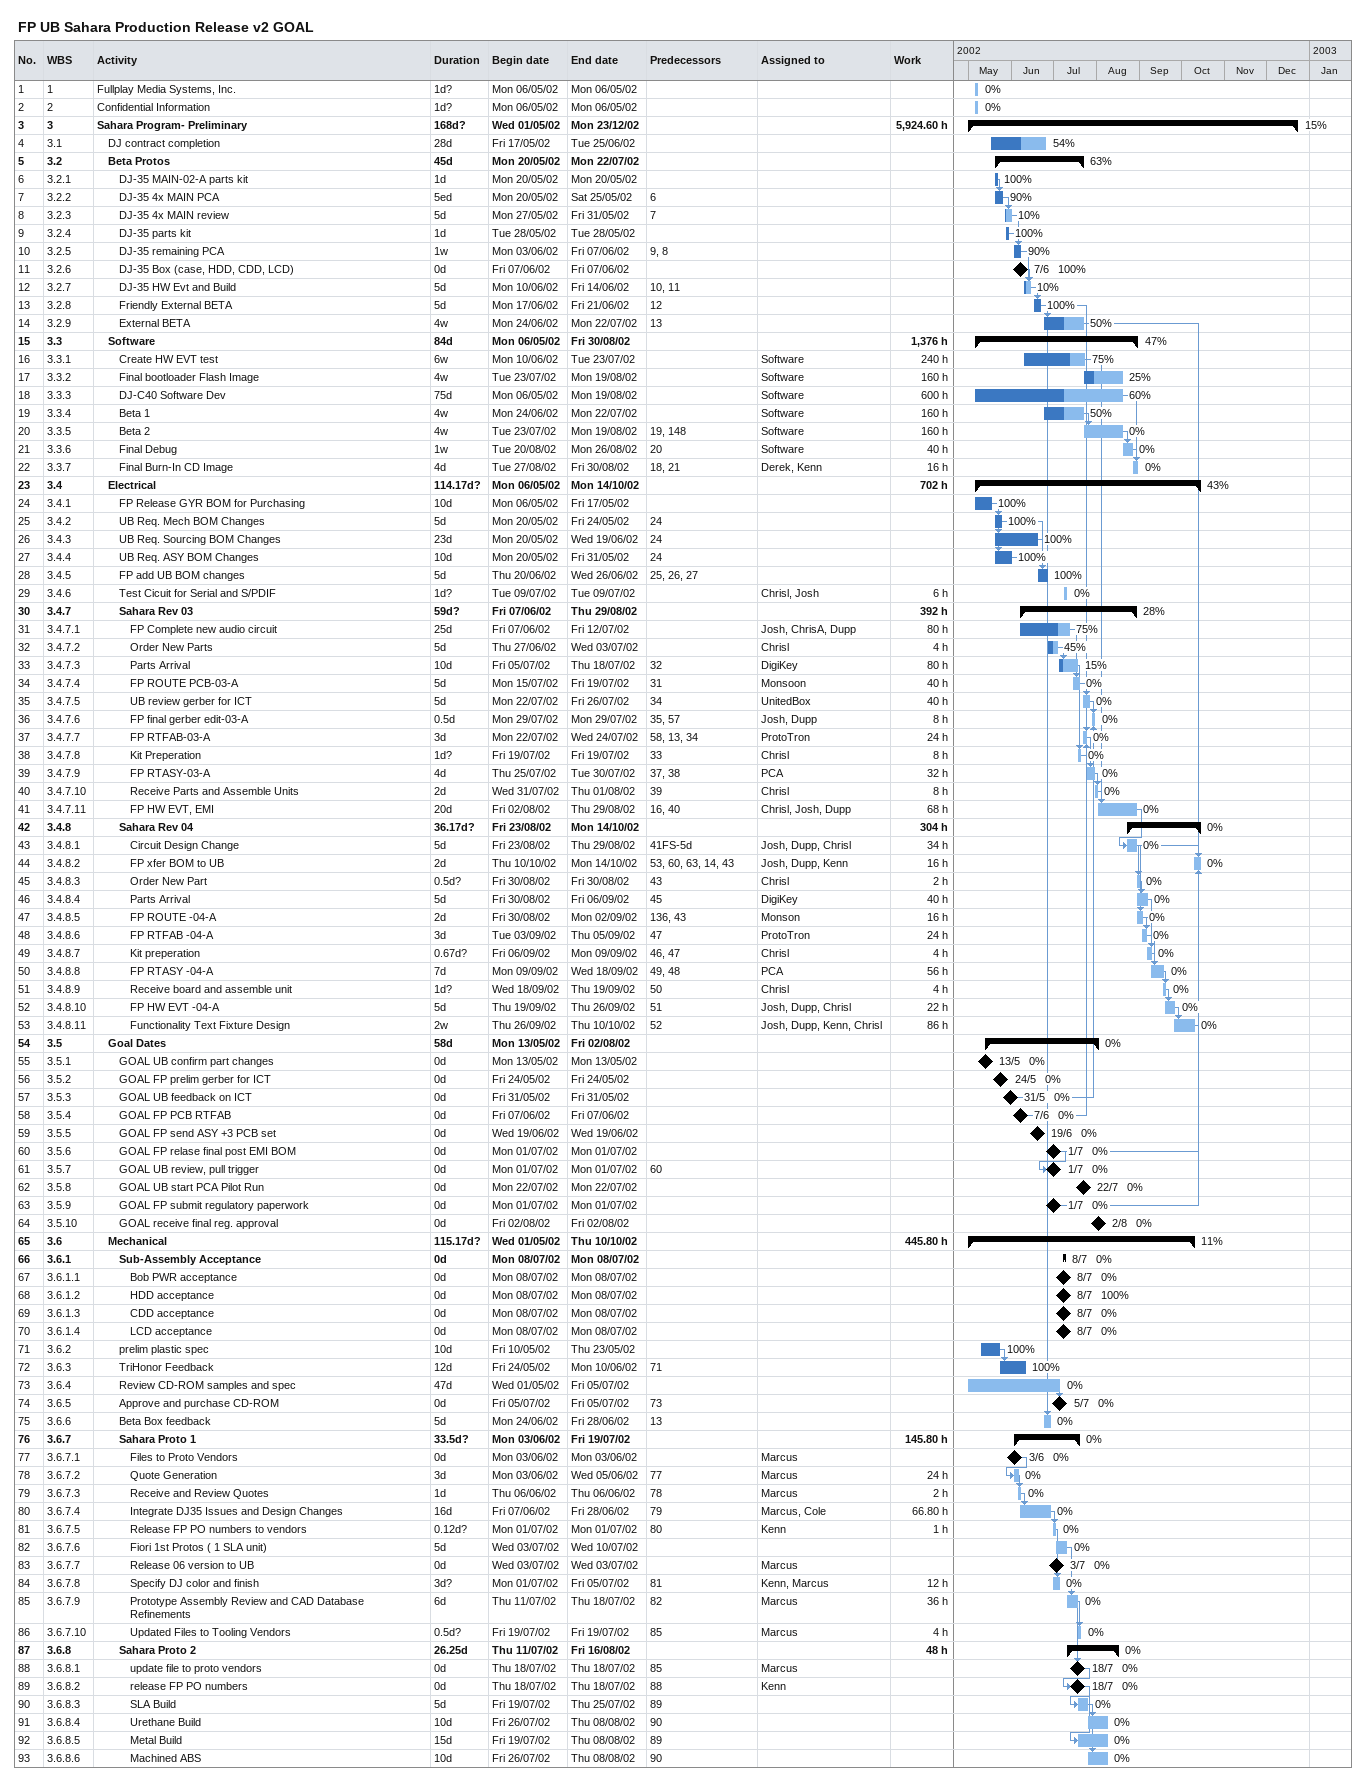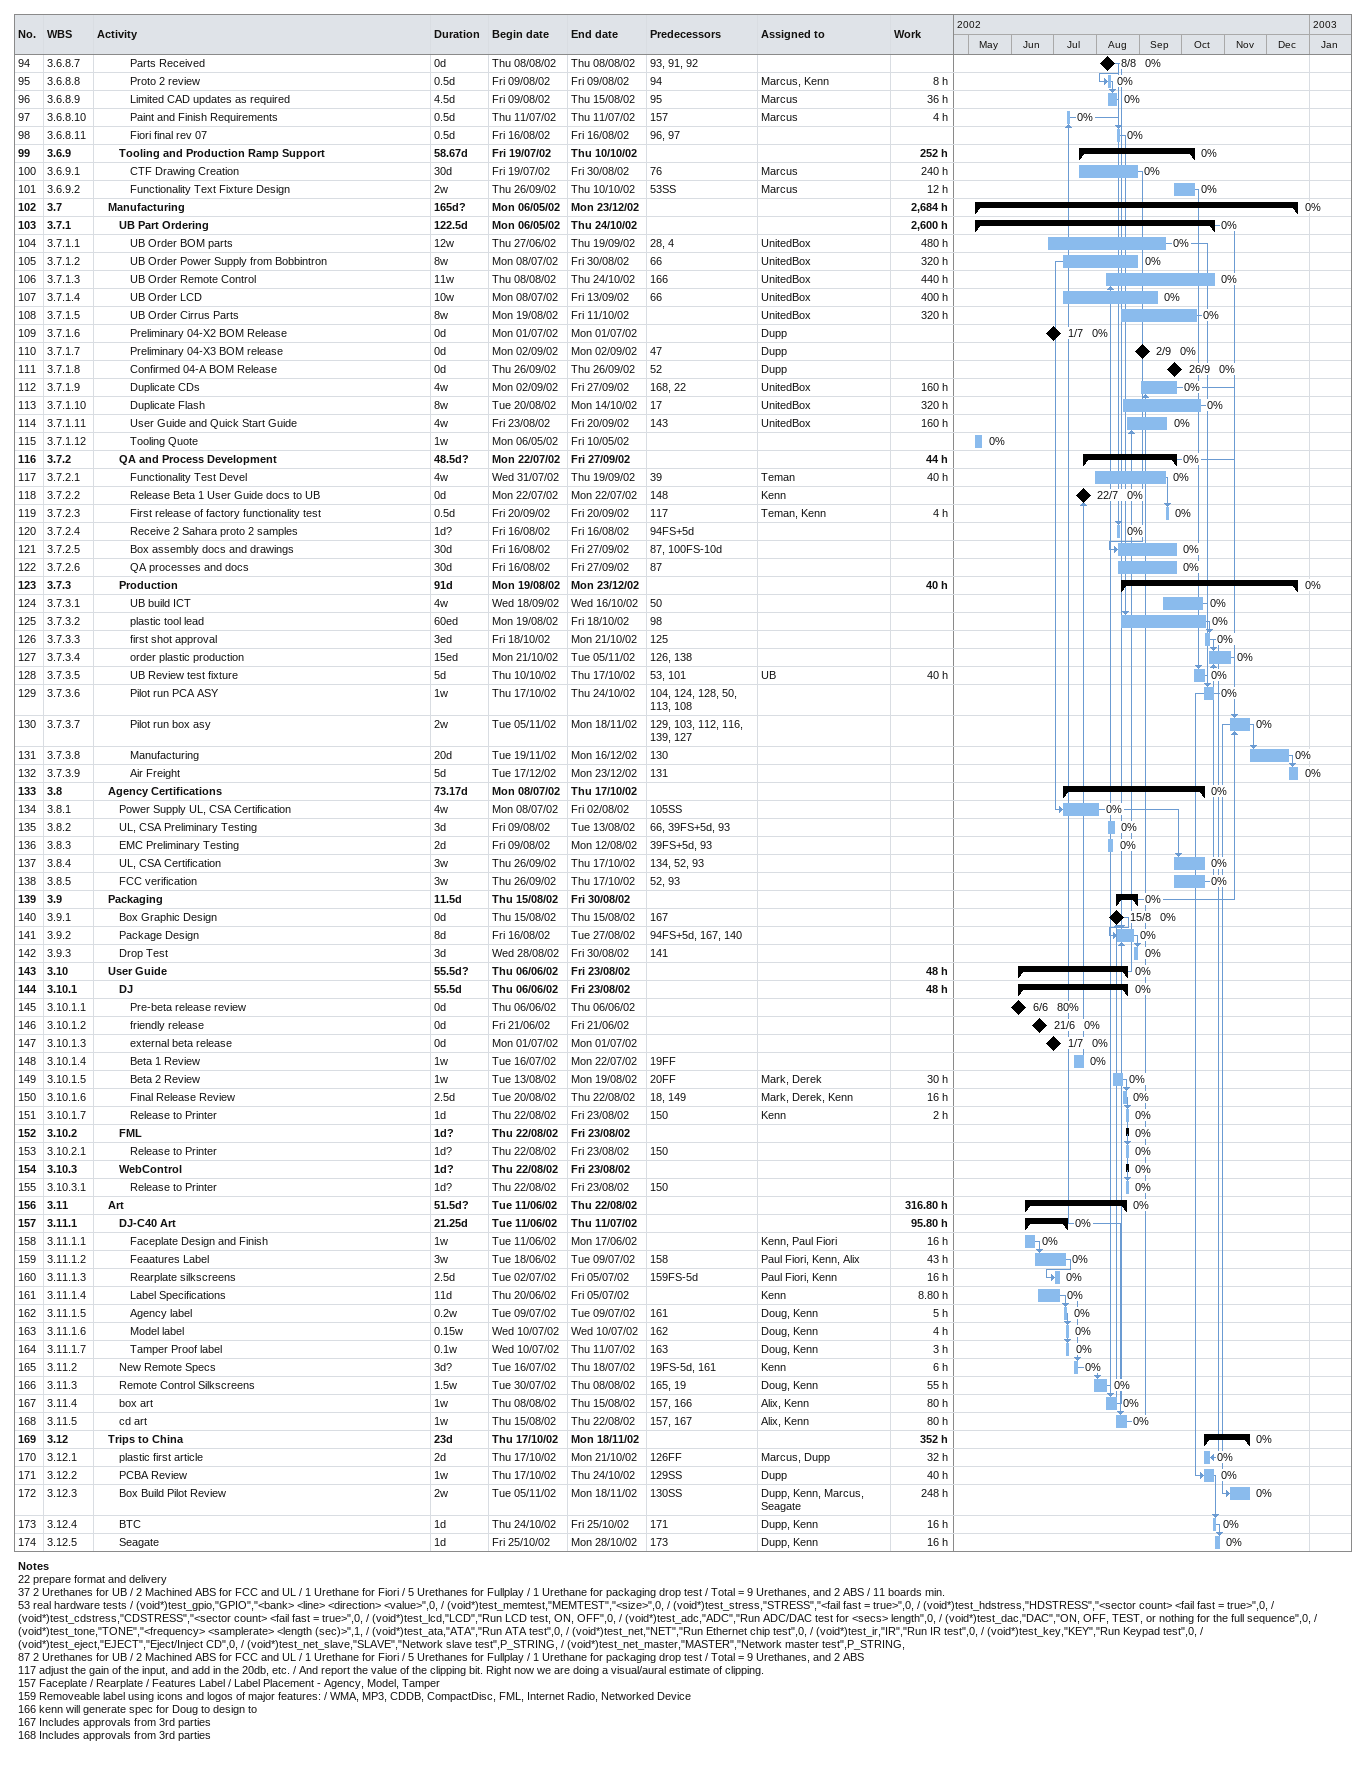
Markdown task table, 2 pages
FP UB Sahara Production Release v2 GOAL

| ID | WBS | Task | Duration | Start | Finish | Predecessors | Resources | % complete | Work (h) |
|---|---|---|---|---|---|---|---|---|---|
| 1 | 1 | Fullplay Media Systems, Inc. | 1d? | 2002-05-06 | 2002-05-06 |  |  | 0 |  |
| 2 | 2 | Confidential Information | 1d? | 2002-05-06 | 2002-05-06 |  |  | 0 |  |
| 3 | 3 | **Sahara Program- Preliminary** | 168d? | 2002-05-01 | 2002-12-23 |  |  | 15 | 5924.60 |
| 4 | 3.1 | DJ contract completion | 28d | 2002-05-17 | 2002-06-25 |  |  | 54 |  |
| 5 | 3.2 | **Beta Protos** | 45d | 2002-05-20 | 2002-07-22 |  |  | 63 |  |
| 6 | 3.2.1 | DJ-35 MAIN-02-A parts kit | 1d | 2002-05-20 | 2002-05-20 |  |  | 100 |  |
| 7 | 3.2.2 | DJ-35 4x MAIN PCA | 5ed | 2002-05-20 | 2002-05-25 | 6 |  | 90 |  |
| 8 | 3.2.3 | DJ-35 4x MAIN review | 5d | 2002-05-27 | 2002-05-31 | 7 |  | 10 |  |
| 9 | 3.2.4 | DJ-35 parts kit | 1d | 2002-05-28 | 2002-05-28 |  |  | 100 |  |
| 10 | 3.2.5 | DJ-35 remaining PCA | 1w | 2002-06-03 | 2002-06-07 | 9, 8 |  | 90 |  |
| 11 | 3.2.6 | DJ-35 Box (case, HDD, CDD, LCD) | 0d | 2002-06-07 | 2002-06-07 |  |  | 100 |  |
| 12 | 3.2.7 | DJ-35 HW Evt and Build | 5d | 2002-06-10 | 2002-06-14 | 10, 11 |  | 10 |  |
| 13 | 3.2.8 | Friendly External BETA | 5d | 2002-06-17 | 2002-06-21 | 12 |  | 100 |  |
| 14 | 3.2.9 | External BETA | 4w | 2002-06-24 | 2002-07-22 | 13 |  | 50 |  |
| 15 | 3.3 | **Software** | 84d | 2002-05-06 | 2002-08-30 |  |  | 47 | 1376 |
| 16 | 3.3.1 | Create HW EVT test | 6w | 2002-06-10 | 2002-07-23 |  | Software | 75 | 240 |
| 17 | 3.3.2 | Final bootloader Flash Image | 4w | 2002-07-23 | 2002-08-19 |  | Software | 25 | 160 |
| 18 | 3.3.3 | DJ-C40 Software Dev | 75d | 2002-05-06 | 2002-08-19 |  | Software | 60 | 600 |
| 19 | 3.3.4 | Beta 1 | 4w | 2002-06-24 | 2002-07-22 |  | Software | 50 | 160 |
| 20 | 3.3.5 | Beta 2 | 4w | 2002-07-23 | 2002-08-19 | 19, 148 | Software | 0 | 160 |
| 21 | 3.3.6 | Final Debug | 1w | 2002-08-20 | 2002-08-26 | 20 | Software | 0 | 40 |
| 22 | 3.3.7 | Final Burn-In CD Image | 4d | 2002-08-27 | 2002-08-30 | 18, 21 | Derek, Kenn | 0 | 16 |
| 23 | 3.4 | **Electrical** | 114.17d? | 2002-05-06 | 2002-10-14 |  |  | 43 | 702 |
| 24 | 3.4.1 | FP Release GYR BOM for Purchasing | 10d | 2002-05-06 | 2002-05-17 |  |  | 100 |  |
| 25 | 3.4.2 | UB Req. Mech BOM Changes | 5d | 2002-05-20 | 2002-05-24 | 24 |  | 100 |  |
| 26 | 3.4.3 | UB Req. Sourcing BOM Changes | 23d | 2002-05-20 | 2002-06-19 | 24 |  | 100 |  |
| 27 | 3.4.4 | UB Req. ASY BOM Changes | 10d | 2002-05-20 | 2002-05-31 | 24 |  | 100 |  |
| 28 | 3.4.5 | FP add UB BOM changes | 5d | 2002-06-20 | 2002-06-26 | 25, 26, 27 |  | 100 |  |
| 29 | 3.4.6 | Test Cicuit for Serial and S/PDIF | 1d? | 2002-07-09 | 2002-07-09 |  | Chrisl, Josh | 0 | 6 |
| 30 | 3.4.7 | **Sahara Rev 03** | 59d? | 2002-06-07 | 2002-08-29 |  |  | 28 | 392 |
| 31 | 3.4.7.1 | FP Complete new audio circuit | 25d | 2002-06-07 | 2002-07-12 |  | Josh, ChrisA, Dupp | 75 | 80 |
| 32 | 3.4.7.2 | Order New Parts | 5d | 2002-06-27 | 2002-07-03 |  | Chrisl | 45 | 4 |
| 33 | 3.4.7.3 | Parts Arrival | 10d | 2002-07-05 | 2002-07-18 | 32 | DigiKey | 15 | 80 |
| 34 | 3.4.7.4 | FP ROUTE PCB-03-A | 5d | 2002-07-15 | 2002-07-19 | 31 | Monsoon | 0 | 40 |
| 35 | 3.4.7.5 | UB review gerber for ICT | 5d | 2002-07-22 | 2002-07-26 | 34 | UnitedBox | 0 | 40 |
| 36 | 3.4.7.6 | FP final gerber edit-03-A | 0.5d | 2002-07-29 | 2002-07-29 | 35, 57 | Josh, Dupp | 0 | 8 |
| 37 | 3.4.7.7 | FP RTFAB-03-A | 3d | 2002-07-22 | 2002-07-24 | 58, 13, 34 | ProtoTron | 0 | 24 |
| 38 | 3.4.7.8 | Kit Preperation | 1d? | 2002-07-19 | 2002-07-19 | 33 | Chrisl | 0 | 8 |
| 39 | 3.4.7.9 | FP RTASY-03-A | 4d | 2002-07-25 | 2002-07-30 | 37, 38 | PCA | 0 | 32 |
| 40 | 3.4.7.10 | Receive Parts and Assemble Units | 2d | 2002-07-31 | 2002-08-01 | 39 | Chrisl | 0 | 8 |
| 41 | 3.4.7.11 | FP HW EVT, EMI | 20d | 2002-08-02 | 2002-08-29 | 16, 40 | Chrisl, Josh, Dupp | 0 | 68 |
| 42 | 3.4.8 | **Sahara Rev 04** | 36.17d? | 2002-08-23 | 2002-10-14 |  |  | 0 | 304 |
| 43 | 3.4.8.1 | Circuit Design Change | 5d | 2002-08-23 | 2002-08-29 | 41FS-5d | Josh, Dupp, Chrisl | 0 | 34 |
| 44 | 3.4.8.2 | FP xfer BOM to UB | 2d | 2002-10-10 | 2002-10-14 | 53, 60, 63, 14, 43 | Josh, Dupp, Kenn | 0 | 16 |
| 45 | 3.4.8.3 | Order New Part | 0.5d? | 2002-08-30 | 2002-08-30 | 43 | Chrisl | 0 | 2 |
| 46 | 3.4.8.4 | Parts Arrival | 5d | 2002-08-30 | 2002-09-06 | 45 | DigiKey | 0 | 40 |
| 47 | 3.4.8.5 | FP ROUTE -04-A | 2d | 2002-08-30 | 2002-09-02 | 136, 43 | Monson | 0 | 16 |
| 48 | 3.4.8.6 | FP RTFAB -04-A | 3d | 2002-09-03 | 2002-09-05 | 47 | ProtoTron | 0 | 24 |
| 49 | 3.4.8.7 | Kit preperation | 0.67d? | 2002-09-06 | 2002-09-09 | 46, 47 | Chrisl | 0 | 4 |
| 50 | 3.4.8.8 | FP RTASY -04-A | 7d | 2002-09-09 | 2002-09-18 | 49, 48 | PCA | 0 | 56 |
| 51 | 3.4.8.9 | Receive board and assemble unit | 1d? | 2002-09-18 | 2002-09-19 | 50 | Chrisl | 0 | 4 |
| 52 | 3.4.8.10 | FP HW EVT -04-A | 5d | 2002-09-19 | 2002-09-26 | 51 | Josh, Dupp, Chrisl | 0 | 22 |
| 53 | 3.4.8.11 | Functionality Text Fixture Design | 2w | 2002-09-26 | 2002-10-10 | 52 | Josh, Dupp, Kenn, Chrisl | 0 | 86 |
| 54 | 3.5 | **Goal Dates** | 58d | 2002-05-13 | 2002-08-02 |  |  | 0 |  |
| 55 | 3.5.1 | GOAL UB confirm part changes | 0d | 2002-05-13 | 2002-05-13 |  |  | 0 |  |
| 56 | 3.5.2 | GOAL FP prelim gerber for ICT | 0d | 2002-05-24 | 2002-05-24 |  |  | 0 |  |
| 57 | 3.5.3 | GOAL UB feedback on ICT | 0d | 2002-05-31 | 2002-05-31 |  |  | 0 |  |
| 58 | 3.5.4 | GOAL FP PCB RTFAB | 0d | 2002-06-07 | 2002-06-07 |  |  | 0 |  |
| 59 | 3.5.5 | GOAL FP send ASY +3 PCB set | 0d | 2002-06-19 | 2002-06-19 |  |  | 0 |  |
| 60 | 3.5.6 | GOAL FP relase final post EMI BOM | 0d | 2002-07-01 | 2002-07-01 |  |  | 0 |  |
| 61 | 3.5.7 | GOAL UB review, pull trigger | 0d | 2002-07-01 | 2002-07-01 | 60 |  | 0 |  |
| 62 | 3.5.8 | GOAL UB start PCA Pilot Run | 0d | 2002-07-22 | 2002-07-22 |  |  | 0 |  |
| 63 | 3.5.9 | GOAL FP submit regulatory paperwork | 0d | 2002-07-01 | 2002-07-01 |  |  | 0 |  |
| 64 | 3.5.10 | GOAL receive final reg. approval | 0d | 2002-08-02 | 2002-08-02 |  |  | 0 |  |
| 65 | 3.6 | **Mechanical** | 115.17d? | 2002-05-01 | 2002-10-10 |  |  | 11 | 445.80 |
| 66 | 3.6.1 | **Sub-Assembly Acceptance** | 0d | 2002-07-08 | 2002-07-08 |  |  | 0 |  |
| 67 | 3.6.1.1 | Bob PWR acceptance | 0d | 2002-07-08 | 2002-07-08 |  |  | 0 |  |
| 68 | 3.6.1.2 | HDD acceptance | 0d | 2002-07-08 | 2002-07-08 |  |  | 100 |  |
| 69 | 3.6.1.3 | CDD acceptance | 0d | 2002-07-08 | 2002-07-08 |  |  | 0 |  |
| 70 | 3.6.1.4 | LCD acceptance | 0d | 2002-07-08 | 2002-07-08 |  |  | 0 |  |
| 71 | 3.6.2 | prelim plastic spec | 10d | 2002-05-10 | 2002-05-23 |  |  | 100 |  |
| 72 | 3.6.3 | TriHonor Feedback | 12d | 2002-05-24 | 2002-06-10 | 71 |  | 100 |  |
| 73 | 3.6.4 | Review CD-ROM samples and spec | 47d | 2002-05-01 | 2002-07-05 |  |  | 0 |  |
| 74 | 3.6.5 | Approve and purchase CD-ROM | 0d | 2002-07-05 | 2002-07-05 | 73 |  | 0 |  |
| 75 | 3.6.6 | Beta Box feedback | 5d | 2002-06-24 | 2002-06-28 | 13 |  | 0 |  |
| 76 | 3.6.7 | **Sahara Proto 1** | 33.5d? | 2002-06-03 | 2002-07-19 |  |  | 0 | 145.80 |
| 77 | 3.6.7.1 | Files to Proto Vendors | 0d | 2002-06-03 | 2002-06-03 |  | Marcus | 0 |  |
| 78 | 3.6.7.2 | Quote Generation | 3d | 2002-06-03 | 2002-06-05 | 77 | Marcus | 0 | 24 |
| 79 | 3.6.7.3 | Receive and Review Quotes | 1d | 2002-06-06 | 2002-06-06 | 78 | Marcus | 0 | 2 |
| 80 | 3.6.7.4 | Integrate DJ35 Issues and Design Changes | 16d | 2002-06-07 | 2002-06-28 | 79 | Marcus, Cole | 0 | 66.80 |
| 81 | 3.6.7.5 | Release FP PO numbers to vendors | 0.12d? | 2002-07-01 | 2002-07-01 | 80 | Kenn | 0 | 1 |
| 82 | 3.6.7.6 | Fiori 1st Protos ( 1 SLA unit) | 5d | 2002-07-03 | 2002-07-10 |  |  | 0 |  |
| 83 | 3.6.7.7 | Release 06 version to UB | 0d | 2002-07-03 | 2002-07-03 |  | Marcus | 0 |  |
| 84 | 3.6.7.8 | Specify DJ color and finish | 3d? | 2002-07-01 | 2002-07-05 | 81 | Kenn, Marcus | 0 | 12 |
| 85 | 3.6.7.9 | Prototype Assembly Review and CAD Database Refinements | 6d | 2002-07-11 | 2002-07-18 | 82 | Marcus | 0 | 36 |
| 86 | 3.6.7.10 | Updated Files to Tooling Vendors | 0.5d? | 2002-07-19 | 2002-07-19 | 85 | Marcus | 0 | 4 |
| 87 | 3.6.8 | **Sahara Proto 2** | 26.25d | 2002-07-11 | 2002-08-16 |  |  | 0 | 48 |
| 88 | 3.6.8.1 | update file to proto vendors | 0d | 2002-07-18 | 2002-07-18 | 85 | Marcus | 0 |  |
| 89 | 3.6.8.2 | release FP PO numbers | 0d | 2002-07-18 | 2002-07-18 | 88 | Kenn | 0 |  |
| 90 | 3.6.8.3 | SLA Build | 5d | 2002-07-19 | 2002-07-25 | 89 |  | 0 |  |
| 91 | 3.6.8.4 | Urethane Build | 10d | 2002-07-26 | 2002-08-08 | 90 |  | 0 |  |
| 92 | 3.6.8.5 | Metal Build | 15d | 2002-07-19 | 2002-08-08 | 89 |  | 0 |  |
| 93 | 3.6.8.6 | Machined ABS | 10d | 2002-07-26 | 2002-08-08 | 90 |  | 0 |  |
| 94 | 3.6.8.7 | Parts Received | 0d | 2002-08-08 | 2002-08-08 | 93, 91, 92 |  | 0 |  |
| 95 | 3.6.8.8 | Proto 2 review | 0.5d | 2002-08-09 | 2002-08-09 | 94 | Marcus, Kenn | 0 | 8 |
| 96 | 3.6.8.9 | Limited CAD updates as required | 4.5d | 2002-08-09 | 2002-08-15 | 95 | Marcus | 0 | 36 |
| 97 | 3.6.8.10 | Paint and Finish Requirements | 0.5d | 2002-07-11 | 2002-07-11 | 157 | Marcus | 0 | 4 |
| 98 | 3.6.8.11 | Fiori final rev 07 | 0.5d | 2002-08-16 | 2002-08-16 | 96, 97 |  | 0 |  |
| 99 | 3.6.9 | **Tooling and Production Ramp Support** | 58.67d | 2002-07-19 | 2002-10-10 |  |  | 0 | 252 |
| 100 | 3.6.9.1 | CTF Drawing Creation | 30d | 2002-07-19 | 2002-08-30 | 76 | Marcus | 0 | 240 |
| 101 | 3.6.9.2 | Functionality Text Fixture Design | 2w | 2002-09-26 | 2002-10-10 | 53SS | Marcus | 0 | 12 |
| 102 | 3.7 | **Manufacturing** | 165d? | 2002-05-06 | 2002-12-23 |  |  | 0 | 2684 |
| 103 | 3.7.1 | **UB Part Ordering** | 122.5d | 2002-05-06 | 2002-10-24 |  |  | 0 | 2600 |
| 104 | 3.7.1.1 | UB Order BOM parts | 12w | 2002-06-27 | 2002-09-19 | 28, 4 | UnitedBox | 0 | 480 |
| 105 | 3.7.1.2 | UB Order Power Supply from Bobbintron | 8w | 2002-07-08 | 2002-08-30 | 66 | UnitedBox | 0 | 320 |
| 106 | 3.7.1.3 | UB Order Remote Control | 11w | 2002-08-08 | 2002-10-24 | 166 | UnitedBox | 0 | 440 |
| 107 | 3.7.1.4 | UB Order LCD | 10w | 2002-07-08 | 2002-09-13 | 66 | UnitedBox | 0 | 400 |
| 108 | 3.7.1.5 | UB Order Cirrus Parts | 8w | 2002-08-19 | 2002-10-11 |  | UnitedBox | 0 | 320 |
| 109 | 3.7.1.6 | Preliminary 04-X2 BOM Release | 0d | 2002-07-01 | 2002-07-01 |  | Dupp | 0 |  |
| 110 | 3.7.1.7 | Preliminary 04-X3 BOM release | 0d | 2002-09-02 | 2002-09-02 | 47 | Dupp | 0 |  |
| 111 | 3.7.1.8 | Confirmed 04-A BOM Release | 0d | 2002-09-26 | 2002-09-26 | 52 | Dupp | 0 |  |
| 112 | 3.7.1.9 | Duplicate CDs | 4w | 2002-09-02 | 2002-09-27 | 168, 22 | UnitedBox | 0 | 160 |
| 113 | 3.7.1.10 | Duplicate Flash | 8w | 2002-08-20 | 2002-10-14 | 17 | UnitedBox | 0 | 320 |
| 114 | 3.7.1.11 | User Guide and Quick Start Guide | 4w | 2002-08-23 | 2002-09-20 | 143 | UnitedBox | 0 | 160 |
| 115 | 3.7.1.12 | Tooling Quote | 1w | 2002-05-06 | 2002-05-10 |  |  | 0 |  |
| 116 | 3.7.2 | **QA and Process Development** | 48.5d? | 2002-07-22 | 2002-09-27 |  |  | 0 | 44 |
| 117 | 3.7.2.1 | Functionality Test Devel | 4w | 2002-07-31 | 2002-09-19 | 39 | Teman | 0 | 40 |
| 118 | 3.7.2.2 | Release Beta 1 User Guide docs to UB | 0d | 2002-07-22 | 2002-07-22 | 148 | Kenn | 0 |  |
| 119 | 3.7.2.3 | First release of factory functionality test | 0.5d | 2002-09-20 | 2002-09-20 | 117 | Teman, Kenn | 0 | 4 |
| 120 | 3.7.2.4 | Receive 2 Sahara proto 2 samples | 1d? | 2002-08-16 | 2002-08-16 | 94FS+5d |  | 0 |  |
| 121 | 3.7.2.5 | Box assembly docs and drawings | 30d | 2002-08-16 | 2002-09-27 | 87, 100FS-10d |  | 0 |  |
| 122 | 3.7.2.6 | QA processes and docs | 30d | 2002-08-16 | 2002-09-27 | 87 |  | 0 |  |
| 123 | 3.7.3 | **Production** | 91d | 2002-08-19 | 2002-12-23 |  |  | 0 | 40 |
| 124 | 3.7.3.1 | UB build ICT | 4w | 2002-09-18 | 2002-10-16 | 50 |  | 0 |  |
| 125 | 3.7.3.2 | plastic tool lead | 60ed | 2002-08-19 | 2002-10-18 | 98 |  | 0 |  |
| 126 | 3.7.3.3 | first shot approval | 3ed | 2002-10-18 | 2002-10-21 | 125 |  | 0 |  |
| 127 | 3.7.3.4 | order plastic production | 15ed | 2002-10-21 | 2002-11-05 | 126, 138 |  | 0 |  |
| 128 | 3.7.3.5 | UB Review test fixture | 5d | 2002-10-10 | 2002-10-17 | 53, 101 | UB | 0 | 40 |
| 129 | 3.7.3.6 | Pilot run PCA ASY | 1w | 2002-10-17 | 2002-10-24 | 104, 124, 128, 50, 113, 108 |  | 0 |  |
| 130 | 3.7.3.7 | Pilot run box asy | 2w | 2002-11-05 | 2002-11-18 | 129, 103, 112, 116, 139, 127 |  | 0 |  |
| 131 | 3.7.3.8 | Manufacturing | 20d | 2002-11-19 | 2002-12-16 | 130 |  | 0 |  |
| 132 | 3.7.3.9 | Air Freight | 5d | 2002-12-17 | 2002-12-23 | 131 |  | 0 |  |
| 133 | 3.8 | **Agency Certifications** | 73.17d | 2002-07-08 | 2002-10-17 |  |  | 0 |  |
| 134 | 3.8.1 | Power Supply UL, CSA Certification | 4w | 2002-07-08 | 2002-08-02 | 105SS |  | 0 |  |
| 135 | 3.8.2 | UL, CSA Preliminary Testing | 3d | 2002-08-09 | 2002-08-13 | 66, 39FS+5d, 93 |  | 0 |  |
| 136 | 3.8.3 | EMC Preliminary Testing | 2d | 2002-08-09 | 2002-08-12 | 39FS+5d, 93 |  | 0 |  |
| 137 | 3.8.4 | UL, CSA Certification | 3w | 2002-09-26 | 2002-10-17 | 134, 52, 93 |  | 0 |  |
| 138 | 3.8.5 | FCC verification | 3w | 2002-09-26 | 2002-10-17 | 52, 93 |  | 0 |  |
| 139 | 3.9 | **Packaging** | 11.5d | 2002-08-15 | 2002-08-30 |  |  | 0 |  |
| 140 | 3.9.1 | Box Graphic Design | 0d | 2002-08-15 | 2002-08-15 | 167 |  | 0 |  |
| 141 | 3.9.2 | Package Design | 8d | 2002-08-16 | 2002-08-27 | 94FS+5d, 167, 140 |  | 0 |  |
| 142 | 3.9.3 | Drop Test | 3d | 2002-08-28 | 2002-08-30 | 141 |  | 0 |  |
| 143 | 3.10 | **User Guide** | 55.5d? | 2002-06-06 | 2002-08-23 |  |  | 0 | 48 |
| 144 | 3.10.1 | **DJ** | 55.5d | 2002-06-06 | 2002-08-23 |  |  | 0 | 48 |
| 145 | 3.10.1.1 | Pre-beta release review | 0d | 2002-06-06 | 2002-06-06 |  |  | 80 |  |
| 146 | 3.10.1.2 | friendly release | 0d | 2002-06-21 | 2002-06-21 |  |  | 0 |  |
| 147 | 3.10.1.3 | external beta release | 0d | 2002-07-01 | 2002-07-01 |  |  | 0 |  |
| 148 | 3.10.1.4 | Beta 1 Review | 1w | 2002-07-16 | 2002-07-22 | 19FF |  | 0 |  |
| 149 | 3.10.1.5 | Beta 2 Review | 1w | 2002-08-13 | 2002-08-19 | 20FF | Mark, Derek | 0 | 30 |
| 150 | 3.10.1.6 | Final Release Review | 2.5d | 2002-08-20 | 2002-08-22 | 18, 149 | Mark, Derek, Kenn | 0 | 16 |
| 151 | 3.10.1.7 | Release to Printer | 1d | 2002-08-22 | 2002-08-23 | 150 | Kenn | 0 | 2 |
| 152 | 3.10.2 | **FML** | 1d? | 2002-08-22 | 2002-08-23 |  |  | 0 |  |
| 153 | 3.10.2.1 | Release to Printer | 1d? | 2002-08-22 | 2002-08-23 | 150 |  | 0 |  |
| 154 | 3.10.3 | **WebControl** | 1d? | 2002-08-22 | 2002-08-23 |  |  | 0 |  |
| 155 | 3.10.3.1 | Release to Printer | 1d? | 2002-08-22 | 2002-08-23 | 150 |  | 0 |  |
| 156 | 3.11 | **Art** | 51.5d? | 2002-06-11 | 2002-08-22 |  |  | 0 | 316.80 |
| 157 | 3.11.1 | **DJ-C40 Art** | 21.25d | 2002-06-11 | 2002-07-11 |  |  | 0 | 95.80 |
| 158 | 3.11.1.1 | Faceplate Design and Finish | 1w | 2002-06-11 | 2002-06-17 |  | Kenn, Paul Fiori | 0 | 16 |
| 159 | 3.11.1.2 | Feaatures Label | 3w | 2002-06-18 | 2002-07-09 | 158 | Paul Fiori, Kenn, Alix | 0 | 43 |
| 160 | 3.11.1.3 | Rearplate silkscreens | 2.5d | 2002-07-02 | 2002-07-05 | 159FS-5d | Paul Fiori, Kenn | 0 | 16 |
| 161 | 3.11.1.4 | Label Specifications | 11d | 2002-06-20 | 2002-07-05 |  | Kenn | 0 | 8.80 |
| 162 | 3.11.1.5 | Agency label | 0.2w | 2002-07-09 | 2002-07-09 | 161 | Doug, Kenn | 0 | 5 |
| 163 | 3.11.1.6 | Model label | 0.15w | 2002-07-10 | 2002-07-10 | 162 | Doug, Kenn | 0 | 4 |
| 164 | 3.11.1.7 | Tamper Proof label | 0.1w | 2002-07-10 | 2002-07-11 | 163 | Doug, Kenn | 0 | 3 |
| 165 | 3.11.2 | New Remote Specs | 3d? | 2002-07-16 | 2002-07-18 | 19FS-5d, 161 | Kenn | 0 | 6 |
| 166 | 3.11.3 | Remote Control Silkscreens | 1.5w | 2002-07-30 | 2002-08-08 | 165, 19 | Doug, Kenn | 0 | 55 |
| 167 | 3.11.4 | box art | 1w | 2002-08-08 | 2002-08-15 | 157, 166 | Alix, Kenn | 0 | 80 |
| 168 | 3.11.5 | cd art | 1w | 2002-08-15 | 2002-08-22 | 157, 167 | Alix, Kenn | 0 | 80 |
| 169 | 3.12 | **Trips to China** | 23d | 2002-10-17 | 2002-11-18 |  |  | 0 | 352 |
| 170 | 3.12.1 | plastic first article | 2d | 2002-10-17 | 2002-10-21 | 126FF | Marcus, Dupp | 0 | 32 |
| 171 | 3.12.2 | PCBA Review | 1w | 2002-10-17 | 2002-10-24 | 129SS | Dupp | 0 | 40 |
| 172 | 3.12.3 | Box Build Pilot Review | 2w | 2002-11-05 | 2002-11-18 | 130SS | Dupp, Kenn, Marcus, Seagate | 0 | 248 |
| 173 | 3.12.4 | BTC | 1d | 2002-10-24 | 2002-10-25 | 171 | Dupp, Kenn | 0 | 16 |
| 174 | 3.12.5 | Seagate | 1d | 2002-10-25 | 2002-10-28 | 173 | Dupp, Kenn | 0 | 16 |

Notes
- 22: prepare format and delivery
- 37: 2 Urethanes for UB / 2 Machined ABS for FCC and UL / 1 Urethane for Fiori / 5 Urethanes for Fullplay / 1 Urethane for packaging drop test / Total = 9 Urethanes, and 2 ABS / 11 boards min.
- 53: real hardware tests / (void*)test_gpio,"GPIO","<bank> <line> <direction> <value>",0, / (void*)test_memtest,"MEMTEST","<size>",0, / (void*)test_stress,"STRESS","<fail fast = true>",0, / (void*)test_hdstress,"HDSTRESS","<sector count> <fail fast = true>",0, / (void*)test_cdstress,"CDSTRESS","<sector count> <fail fast = true>",0, / (void*)test_lcd,"LCD","Run LCD test, ON, OFF",0, / (void*)test_adc,"ADC","Run ADC/DAC test for <secs> length",0, / (void*)test_dac,"DAC","ON, OFF, TEST, or nothing for the full sequence",0, / (void*)test_tone,"TONE","<frequency> <samplerate> <length (sec)>",1, / (void*)test_ata,"ATA","Run ATA test",0, / (void*)test_net,"NET","Run Ethernet chip test",0, / (void*)test_ir,"IR","Run IR test",0, / (void*)test_key,"KEY","Run Keypad test",0, / (void*)test_eject,"EJECT","Eject/Inject CD",0, / (void*)test_net_slave,"SLAVE","Network slave test",P_STRING, / (void*)test_net_master,"MASTER","Network master test",P_STRING,
- 87: 2 Urethanes for UB / 2 Machined ABS for FCC and UL / 1 Urethane for Fiori / 5 Urethanes for Fullplay / 1 Urethane for packaging drop test / Total = 9 Urethanes, and 2 ABS
- 117: adjust the gain of the input, and add in the 20db, etc. / And report the value of the clipping bit. Right now we are doing a visual/aural estimate of clipping.
- 157: Faceplate / Rearplate / Features Label / Label Placement - Agency, Model, Tamper
- 159: Removeable label using icons and logos of major features: / WMA, MP3, CDDB, CompactDisc, FML, Internet Radio, Networked Device
- 166: kenn will generate spec for Doug to design to
- 167: Includes approvals from 3rd parties
- 168: Includes approvals from 3rd parties
